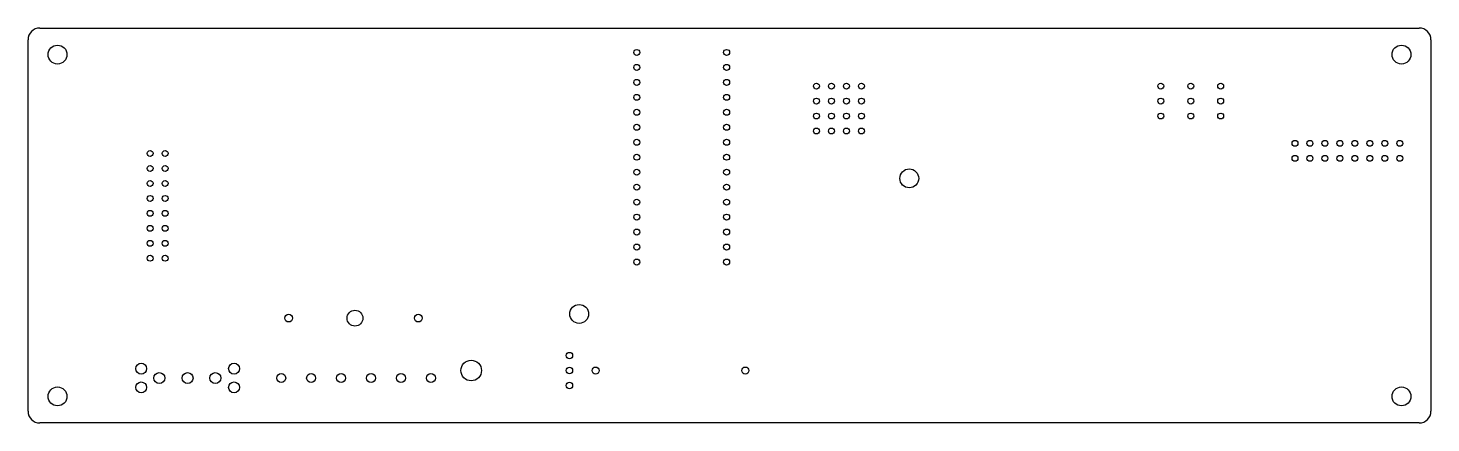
# Model space of a CAD drawing. Header units: metres. Extents: x 0 to 238, y 0 to 67.
import ezdxf

# ---------------------------------------------------------------- set-up
doc = ezdxf.new("R2010")
doc.units = ezdxf.units.M

msp = doc.modelspace()

# ---------------------------------------------------------------- linework, layer by layer
at = {"layer": 'box', "color": 7}
for p, q in [((2, 67), (236, 67)), ((0, 2), (0, 65)), ((238, 65), (238, 2)), ((236, 0), (2, 0))]:
    msp.add_line(p, q, dxfattribs=at)
for centre, start, end in [((2, 65), 90, 180), ((236, 65), 0, 90), ((2, 2), 180, 270), ((236, 2), 270, 0)]:
    msp.add_arc(centre, 2, start, end, dxfattribs=at)
at = {"layer": 'holes', "color": 1}
for centre, radius in [((5, 62.5), 1.6), ((103.27, 62.865), 0.508), ((118.51, 62.865), 0.508), ((233, 62.5), 1.6), ((103.27, 60.325), 0.508), ((118.51, 60.325), 0.508), ((103.27, 57.785), 0.508), ((118.51, 57.785), 0.508), ((133.75, 57.15), 0.5), ((136.29, 57.15), 0.5), ((138.83, 57.15), 0.5), ((141.38, 57.15), 0.5), ((192.17, 57.15), 0.5), ((197.25, 57.15), 0.5), ((202.33, 57.15), 0.5), ((103.27, 55.245), 0.508), ((118.51, 55.245), 0.508), ((133.75, 54.61), 0.5), ((136.29, 54.61), 0.5), ((138.83, 54.61), 0.5), ((141.38, 54.61), 0.5), ((192.17, 54.61), 0.5), ((197.25, 54.61), 0.5), ((202.33, 54.61), 0.5), ((103.27, 52.705), 0.508), ((118.51, 52.705), 0.508), ((133.75, 52.07), 0.5), ((136.29, 52.07), 0.5), ((138.83, 52.07), 0.5), ((141.38, 52.07), 0.5), ((192.17, 52.07), 0.5), ((197.25, 52.07), 0.5), ((202.33, 52.07), 0.5), ((103.27, 50.165), 0.508), ((118.51, 50.165), 0.508), ((133.75, 49.53), 0.5), ((136.29, 49.53), 0.5), ((138.83, 49.53), 0.5), ((141.38, 49.53), 0.5), ((103.27, 47.625), 0.508), ((118.51, 47.625), 0.508), ((214.93, 47.44), 0.5), ((217.47, 47.44), 0.5), ((220.01, 47.44), 0.5), ((222.55, 47.44), 0.5), ((225.09, 47.44), 0.5), ((227.63, 47.44), 0.5), ((230.17, 47.44), 0.5), ((232.71, 47.44), 0.5), ((20.71, 45.72), 0.5), ((23.25, 45.72), 0.5), ((103.27, 45.085), 0.508), ((118.51, 45.085), 0.508), ((214.93, 44.9), 0.5), ((217.47, 44.9), 0.5), ((220.01, 44.9), 0.5), ((222.55, 44.9), 0.5), ((225.09, 44.9), 0.5), ((227.63, 44.9), 0.5), ((230.17, 44.9), 0.5), ((232.71, 44.9), 0.5), ((20.71, 43.18), 0.5), ((23.25, 43.18), 0.5), ((103.27, 42.545), 0.508), ((118.51, 42.545), 0.508), ((149.5, 41.5), 1.6), ((20.71, 40.64), 0.5), ((23.25, 40.64), 0.5), ((103.27, 40.005), 0.508), ((118.51, 40.005), 0.508), ((20.71, 38.1), 0.5), ((23.25, 38.1), 0.5), ((20.71, 35.56), 0.5), ((23.25, 35.56), 0.5), ((103.27, 37.465), 0.508), ((118.51, 37.465), 0.508), ((20.71, 33.02), 0.5), ((23.25, 33.02), 0.5), ((103.27, 34.925), 0.508), ((118.51, 34.925), 0.508), ((20.71, 30.48), 0.5), ((23.25, 30.48), 0.5), ((103.27, 32.385), 0.508), ((118.51, 32.385), 0.508), ((103.27, 29.845), 0.508), ((118.51, 29.845), 0.508), ((20.71, 27.94), 0.5), ((23.25, 27.94), 0.5), ((103.27, 27.305), 0.508), ((118.51, 27.305), 0.508), ((55.465, 17.78), 1.35), ((93.5, 18.5), 1.6), ((44.215, 17.78), 0.65), ((66.215, 17.78), 0.65), ((91.84, 11.43), 0.55), ((19.195, 9.21), 0.925), ((34.945, 9.21), 0.925), ((75.18, 8.89), 1.75), ((22.27, 7.62), 0.925), ((27.07, 7.62), 0.925), ((31.77, 7.62), 0.925), ((42.945, 7.62), 0.76), ((48.025, 7.62), 0.76), ((53.105, 7.62), 0.76), ((58.185, 7.62), 0.76), ((63.265, 7.62), 0.76), ((68.345, 7.62), 0.76), ((91.84, 8.89), 0.55), ((96.285, 8.89), 0.6), ((121.685, 8.89), 0.6), ((5, 4.5), 1.6), ((19.195, 6.03), 0.925), ((34.945, 6.03), 0.925), ((91.84, 6.35), 0.55), ((233, 4.5), 1.6)]:
    msp.add_circle(centre, radius, dxfattribs=at)

doc.saveas('drawing.dxf')
